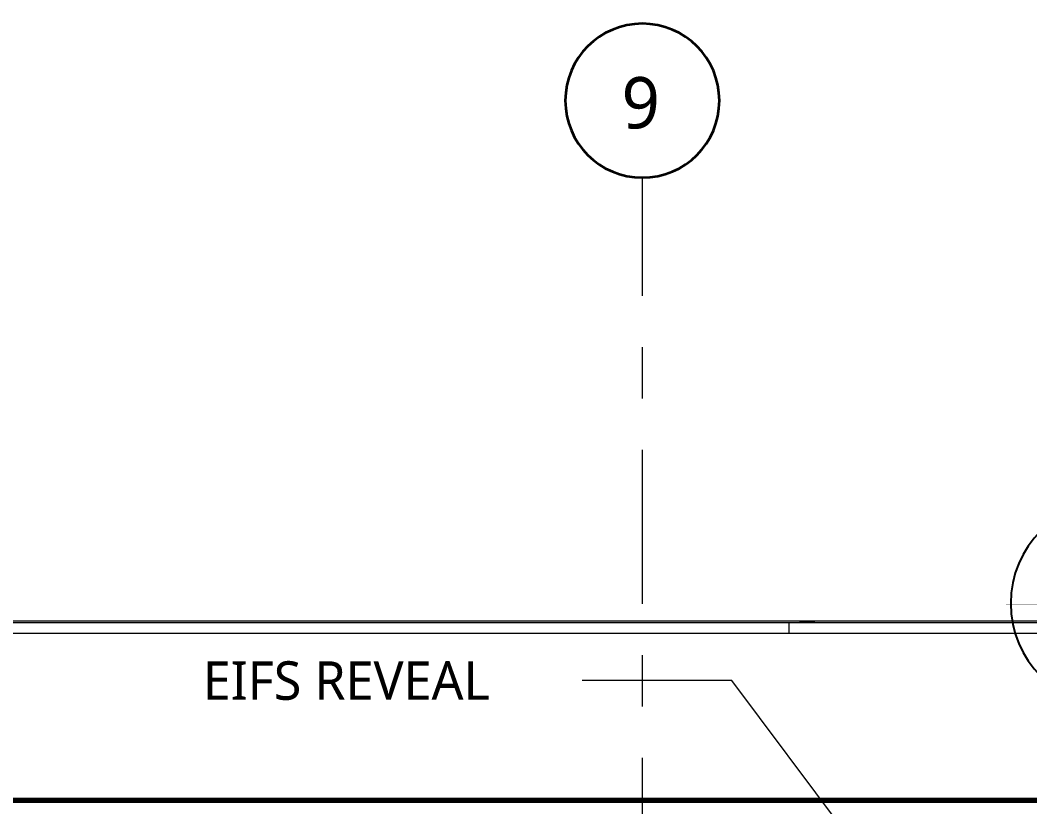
# Model space of a CAD drawing. Header units: inches. Extents: x 6 to 15224, y -733 to 6300.
# Drawn here: x 11396.3 to 11710.8, y 6023 to 6268.1 of the extents above; entities that cross this region are included whole.
import ezdxf

# ---------------------------------------------------------------- set-up
doc = ezdxf.new("R2010")
doc.units = ezdxf.units.IN
doc.header["$MEASUREMENT"] = 0
doc.linetypes.add('Center 3_8_', pattern=[96, 48, -16, 16, -16])
for name, color, linetype, lineweight in [('A-ANNO-NOTE', 131, 'Continuous', 25), ('A-DETL', 90, 'Continuous', 13), ('A-WALL', 113, 'Continuous', 25), ('G-ANNO-SYMB', 111, 'Continuous', 13), ('G-ANNO-TEXT', 231, 'Continuous', 13), ('S-GRID', 1, 'Continuous', 13), ('S-GRID-IDEN', 1, 'Continuous', 35)]:
    doc.layers.add(name, color=color, linetype=linetype, lineweight=lineweight)
doc.styles.add('Open Sans_5', font='OpenSans-Regular.ttf', dxfattribs={"height": 12})
doc.styles.add('Open Sans_6', font='OpenSans-Regular.ttf', dxfattribs={"height": 16})
doc.styles.add('Open Sans_7', font='OpenSans-Regular.ttf', dxfattribs={"height": 2})

# ---------------------------------------------------------------- blocks, each defined once
blk = doc.blocks.new('Grid - AN Grid Head-AM-799031-EAST ELEVATION')
at = {"layer": 'S-GRID-IDEN'}
for start, end in [(360, 180), (180, 360)]:
    blk.add_arc((24, 6243.06), 24, start, end, dxfattribs=at)
blk = doc.blocks.new('Section - CDs-919845-EAST ELEVATION')
at = {"layer": 'A-ANNO-NOTE', "lineweight": 13}
h = blk.add_hatch(color=256, dxfattribs=at)
edge = h.paths.add_edge_path()
edge.add_arc((1320.88, 6082.73), 32, 45, 90)
edge.add_line((1320.88, 6114.73), (1320.88, 6127.99))
edge.add_line((1320.88, 6127.99), (1343.5, 6105.36))
h = blk.add_hatch(color=256, dxfattribs=at)
edge = h.paths.add_edge_path()
edge.add_line((1366.13, 6082.73), (1343.5, 6060.11))
edge.add_arc((1320.88, 6082.73), 32, 315, 405)
edge.add_line((1343.5, 6105.36), (1366.13, 6082.73))
h = blk.add_hatch(color=256, dxfattribs=at)
edge = h.paths.add_edge_path()
edge.add_line((1343.5, 6060.11), (1320.88, 6037.48))
edge.add_line((1320.88, 6037.48), (1320.88, 6050.73))
edge.add_arc((1320.88, 6082.73), 32, 270, 315)
at = {"layer": 'A-ANNO-NOTE', "lineweight": 35}
for p, q in [((1343.5, 6105.36), (1320.88, 6127.99)), ((1320.88, 6127.99), (1320.88, 6114.73)), ((1366.13, 6082.73), (1343.5, 6105.36)), ((1343.5, 6060.11), (1366.13, 6082.73)), ((1320.88, 6037.48), (1343.5, 6060.11)), ((1320.88, 6050.73), (1320.88, 6037.48))]:
    blk.add_line(p, q, dxfattribs=at)
at = {"layer": 'A-ANNO-NOTE'}
for start, end in [(90, 270), (270, 90)]:
    blk.add_arc((1320.88, 6082.73), 32, start, end, dxfattribs=at)
at = {"layer": 'A-ANNO-NOTE', "lineweight": 35}
for start, end in [(45, 90), (315, 45), (270, 315)]:
    blk.add_arc((1320.88, 6082.73), 32, start, end, dxfattribs=at)

msp = doc.modelspace()

# ---------------------------------------------------------------- linework, layer by layer
at = {"layer": 'A-DETL', "lineweight": 70}
msp.add_line((12348.55442555, 6025), (8815.17942555, 6025), dxfattribs=at)
at = {"layer": 'A-WALL', "lineweight": 18}
for p, q in [((12104.42942555, 6080.32258401), (10606.86692555, 6080.32258401)), ((10616.55442555, 6081), (12104.42942555, 6081)), ((11635.86692555, 6080.32258401), (11645.55442555, 6081)), ((11635.86692555, 6077), (11635.86692555, 6080.32258401)), ((12104.42942555, 6077), (10606.86692555, 6077)), ((8815.17942555, 6025), (12348.55442555, 6025))]:
    msp.add_line(p, q, dxfattribs=at)
at = {"layer": 'G-ANNO-TEXT', "color": 7}
for p, q in [((11568.77862506, 6062.34339487), (11558.44947074, 6062.34339487)), ((11618.03262419, 6062.34339487), (11568.77862506, 6062.34339487)), ((11659.63696238, 6006.63203942), (11618.03262419, 6062.34339487))]:
    msp.add_line(p, q, dxfattribs=at)
at = {"layer": 'S-GRID', "linetype": 'Center 3_8_'}
msp.add_line((11590.11692555, 5030.27796347), (11590.11692555, 6219.06052942), dxfattribs=at)

# ---------------------------------------------------------------- block references
at = {"layer": 'G-ANNO-SYMB', "lineweight": 35}
msp.add_blockref('Section - CDs-919845-EAST ELEVATION', (10415.98056789, 3.65433156), dxfattribs=at)
at = {"layer": 'S-GRID-IDEN'}
msp.add_blockref('Grid - AN Grid Head-AM-799031-EAST ELEVATION', (11566.11692555, 0), dxfattribs=at)

# ---------------------------------------------------------------- texts
at = {"layer": 'G-ANNO-SYMB', "insert": (11703.42737489, 6088.38508274), "char_height": 2, "width": 80.8, "attachment_point": 1, "style": 'Open Sans_7'}
msp.add_mtext('__________________________________________________', dxfattribs=at)
at = {"layer": 'S-GRID-IDEN', "lineweight": 13, "insert": (11583.65742694, 6250.40536582), "char_height": 16, "width": 15.352, "attachment_point": 1, "style": 'Open Sans_6'}
msp.add_mtext('9', dxfattribs=at)

# ---------------------------------------------------------------- next in the draw order: texts
at = {"layer": 'G-ANNO-TEXT', "color": 7, "insert": (11453.20947074, 6068.34339487), "char_height": 12, "width": 115.14, "attachment_point": 1, "style": 'Open Sans_5', "bg_fill": 3, "box_fill_scale": 1.25, "bg_fill_color": 256, "bg_fill_true_color": 13158600, "bg_fill_transparency": 0}
msp.add_mtext('EIFS REVEAL', dxfattribs=at)

doc.saveas('drawing.dxf')
